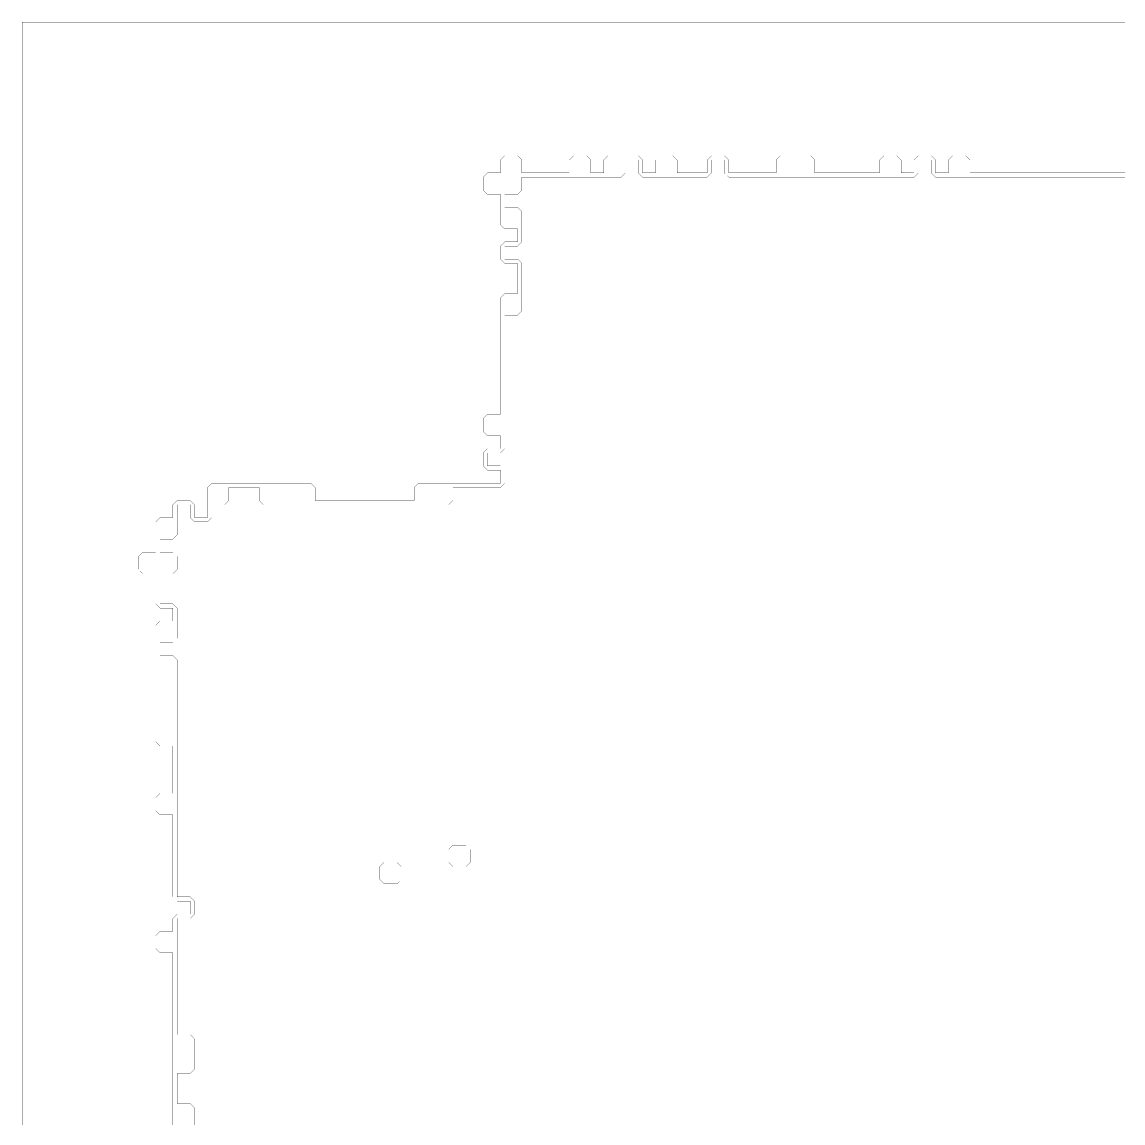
# Model space of a CAD drawing. Header units: metres. Extents: x 0 to 4966, y -4966 to 0.
# Drawn here: x 0 to 2483, y -2483 to 0 of the extents above; entities that cross this region are included whole.
import ezdxf

# ---------------------------------------------------------------- set-up
doc = ezdxf.new("R2010")
doc.units = ezdxf.units.M
doc.layers.add('conductor', color=1, linetype='Continuous')
doc.layers.add('substrate', color=5, linetype='Continuous')

msp = doc.modelspace()

# ---------------------------------------------------------------- linework, layer by layer
at = {"layer": 'conductor', "const_width": 0.5}
msp.add_lwpolyline([(2487.5, -349.8), (2477.8, -349.8), (2468.1, -349.8), (2458.3, -349.8), (2448.6, -349.8), (2438.9, -349.8), (2429.2, -349.8), (2419.5, -349.8), (2409.8, -349.8), (2400, -349.8), (2390.3, -349.8), (2380.6, -349.8), (2370.9, -349.8), (2361.2, -349.8), (2351.5, -349.8), (2341.7, -349.8), (2332, -349.8), (2322.3, -349.8), (2312.6, -349.8), (2302.9, -349.8), (2293.2, -349.8), (2283.4, -349.8), (2273.7, -349.8), (2264, -349.8), (2254.3, -349.8), (2244.6, -349.8), (2234.9, -349.8), (2225.1, -349.8), (2215.4, -349.8), (2205.7, -349.8), (2196, -349.8), (2186.3, -349.8), (2176.6, -349.8), (2166.8, -349.8), (2157.1, -349.8), (2147.4, -349.8), (2137.7, -349.8), (2128, -349.8), (2118.3, -349.8), (2108.5, -349.8), (2098.8, -349.8), (2089.1, -349.8), (2079.4, -349.8), (2069.7, -349.8), (2060, -349.8), (2050.2, -340.1), (2050.2, -330.4), (2050.2, -320.7), (2050.2, -310.9), (2040.5, -310.9), (2030.8, -310.9), (2021.1, -310.9), (2021.1, -320.7), (2021.1, -330.4), (2021.1, -340.1), (2011.4, -349.8), (2001.7, -349.8), (1991.9, -349.8), (1982.2, -349.8), (1972.5, -349.8), (1962.8, -349.8), (1953.1, -349.8), (1943.4, -349.8), (1933.6, -349.8), (1923.9, -349.8), (1914.2, -349.8), (1904.5, -349.8), (1894.8, -349.8), (1885.1, -349.8), (1875.3, -349.8), (1865.6, -349.8), (1855.9, -349.8), (1846.2, -349.8), (1836.5, -349.8), (1826.8, -349.8), (1817, -349.8), (1807.3, -349.8), (1797.6, -349.8), (1787.9, -349.8), (1778.2, -349.8), (1768.5, -349.8), (1758.7, -349.8), (1749, -349.8), (1739.3, -349.8), (1729.6, -349.8), (1719.9, -349.8), (1710.2, -349.8), (1700.4, -349.8), (1690.7, -349.8), (1681, -349.8), (1671.3, -349.8), (1661.6, -349.8), (1651.9, -349.8), (1642.1, -349.8), (1632.4, -349.8), (1622.7, -349.8), (1613, -349.8), (1603.3, -349.8), (1593.6, -349.8), (1583.8, -340.1), (1583.8, -330.4), (1583.8, -320.7), (1583.8, -310.9), (1574.1, -310.9), (1564.4, -310.9), (1554.7, -310.9), (1554.7, -320.7), (1554.7, -330.4), (1554.7, -340.1), (1545, -349.8), (1535.3, -349.8), (1525.5, -349.8), (1515.8, -349.8), (1506.1, -349.8), (1496.4, -349.8), (1486.7, -349.8), (1477, -349.8), (1467.2, -349.8), (1457.5, -349.8), (1447.8, -349.8), (1438.1, -349.8), (1428.4, -349.8), (1418.7, -349.8), (1408.9, -349.8), (1399.2, -349.8), (1389.5, -340.1), (1389.5, -330.4), (1389.5, -320.7), (1389.5, -310.9), (1379.8, -310.9), (1370.1, -310.9), (1360.4, -310.9), (1360.4, -320.7), (1360.4, -330.4), (1360.4, -340.1), (1350.6, -349.8), (1340.9, -349.8), (1331.2, -349.8), (1321.5, -349.8), (1311.8, -349.8), (1302.1, -349.8), (1292.3, -349.8), (1282.6, -349.8), (1272.9, -349.8), (1263.2, -349.8), (1253.5, -349.8), (1243.8, -349.8), (1234, -349.8), (1224.3, -349.8), (1214.6, -349.8), (1204.9, -349.8), (1195.2, -349.8), (1185.4, -349.8), (1175.7, -349.8), (1166, -349.8), (1156.3, -349.8), (1146.6, -349.8), (1136.9, -349.8), (1127.1, -349.8), (1127.1, -359.5), (1127.1, -369.2), (1127.1, -379), (1117.4, -388.7), (1107.7, -388.7), (1098, -388.7), (1088.3, -388.7), (1088.3, -398.4), (1088.3, -408.1), (1088.3, -417.8), (1098, -417.8), (1107.7, -417.8), (1117.4, -417.8), (1127.1, -427.5), (1127.1, -437.3), (1127.1, -447), (1127.1, -456.7), (1127.1, -466.4), (1127.1, -476.1), (1127.1, -485.8), (1127.1, -495.6), (1117.4, -505.3), (1107.7, -505.3), (1098, -505.3), (1088.3, -505.3), (1088.3, -515), (1088.3, -524.7), (1088.3, -534.4), (1098, -534.4), (1107.7, -534.4), (1117.4, -534.4), (1127.1, -544.1), (1127.1, -553.9), (1127.1, -563.6), (1127.1, -573.3), (1127.1, -583), (1127.1, -592.7), (1127.1, -602.4), (1127.1, -612.2), (1127.1, -621.9), (1127.1, -631.6), (1127.1, -641.3), (1127.1, -651), (1117.4, -660.7), (1107.7, -660.7), (1098, -660.7), (1088.3, -660.7), (1088.3, -670.5), (1088.3, -680.2), (1088.3, -689.9), (1088.3, -699.6), (1088.3, -709.3), (1088.3, -719), (1088.3, -728.8), (1088.3, -738.5), (1088.3, -748.2), (1088.3, -757.9), (1088.3, -767.6), (1088.3, -777.3), (1088.3, -787.1), (1088.3, -796.8), (1088.3, -806.5), (1088.3, -816.2), (1088.3, -825.9), (1088.3, -835.6), (1088.3, -845.4), (1088.3, -855.1), (1088.3, -864.8), (1088.3, -874.5), (1088.3, -884.2), (1088.3, -893.9), (1088.3, -903.7), (1088.3, -913.4), (1088.3, -923.1), (1088.3, -932.8), (1088.3, -942.5), (1088.3, -952.2), (1088.3, -962), (1078.6, -971.7), (1068.8, -971.7), (1059.1, -971.7), (1049.4, -971.7), (1049.4, -981.4), (1049.4, -991.1), (1049.4, -1000.8), (1059.1, -1000.8), (1068.8, -1000.8), (1078.6, -1000.8), (1088.3, -1010.5), (1088.3, -1020.3), (1088.3, -1030), (1088.3, -1039.7), (1078.6, -1049.4), (1068.8, -1049.4), (1059.1, -1049.4), (1049.4, -1049.4), (1039.7, -1049.4), (1030, -1049.4), (1020.3, -1049.4), (1010.5, -1049.4), (1000.8, -1049.4), (991.1, -1049.4), (981.4, -1049.4), (971.7, -1049.4), (971.7, -1059.1), (971.7, -1068.8), (971.7, -1078.6), (962, -1088.3), (952.2, -1088.3), (942.5, -1088.3), (932.8, -1088.3), (923.1, -1088.3), (913.4, -1088.3), (903.7, -1088.3), (893.9, -1088.3), (884.2, -1088.3), (874.5, -1088.3), (864.8, -1088.3), (855.1, -1088.3), (845.4, -1088.3), (835.6, -1088.3), (825.9, -1088.3), (816.2, -1088.3), (806.5, -1088.3), (796.8, -1088.3), (787.1, -1088.3), (777.3, -1088.3), (767.6, -1088.3), (757.9, -1088.3), (748.2, -1088.3), (738.5, -1088.3), (728.8, -1088.3), (719, -1088.3), (709.3, -1088.3), (699.6, -1088.3), (689.9, -1088.3), (680.2, -1088.3), (670.5, -1088.3), (660.7, -1088.3), (651, -1088.3), (641.3, -1088.3), (631.6, -1088.3), (621.9, -1088.3), (612.2, -1088.3), (602.4, -1088.3), (592.7, -1088.3), (583, -1088.3), (573.3, -1088.3), (563.6, -1088.3), (553.9, -1088.3), (544.1, -1088.3), (534.4, -1078.6), (534.4, -1068.8), (534.4, -1059.1), (534.4, -1049.4), (524.7, -1049.4), (515, -1049.4), (505.3, -1049.4), (495.6, -1049.4), (485.8, -1049.4), (476.1, -1049.4), (466.4, -1049.4), (466.4, -1059.1), (466.4, -1068.8), (466.4, -1078.6), (456.7, -1088.3), (447, -1088.3), (437.3, -1088.3), (427.5, -1088.3), (427.5, -1098), (427.5, -1107.7), (427.5, -1117.4), (417.8, -1127.1), (408.1, -1127.1), (398.4, -1127.1), (388.7, -1127.1), (379, -1117.4), (379, -1107.7), (379, -1098), (379, -1088.3), (369.2, -1088.3), (359.5, -1088.3), (349.8, -1088.3), (349.8, -1098), (349.8, -1107.7), (349.8, -1117.4), (349.8, -1127.1), (349.8, -1136.9), (349.8, -1146.6), (349.8, -1156.3), (340.1, -1166), (330.4, -1166), (320.7, -1166), (310.9, -1166), (310.9, -1175.7), (310.9, -1185.4), (310.9, -1195.2), (320.7, -1195.2), (330.4, -1195.2), (340.1, -1195.2), (349.8, -1204.9), (349.8, -1214.6), (349.8, -1224.3), (349.8, -1234), (340.1, -1243.8), (330.4, -1243.8), (320.7, -1243.8), (310.9, -1243.8), (310.9, -1253.5), (310.9, -1263.2), (310.9, -1272.9), (310.9, -1282.6), (310.9, -1292.3), (310.9, -1302.1), (310.9, -1311.8), (320.7, -1311.8), (330.4, -1311.8), (340.1, -1311.8), (349.8, -1321.5), (349.8, -1331.2), (349.8, -1340.9), (349.8, -1350.6), (349.8, -1360.4), (349.8, -1370.1), (349.8, -1379.8), (349.8, -1389.5), (340.1, -1399.2), (330.4, -1399.2), (320.7, -1399.2), (310.9, -1399.2), (310.9, -1408.9), (310.9, -1418.7), (310.9, -1428.4), (320.7, -1428.4), (330.4, -1428.4), (340.1, -1428.4), (349.8, -1438.1), (349.8, -1447.8), (349.8, -1457.5), (349.8, -1467.2), (349.8, -1477), (349.8, -1486.7), (349.8, -1496.4), (349.8, -1506.1), (349.8, -1515.8), (349.8, -1525.5), (349.8, -1535.3), (349.8, -1545), (349.8, -1554.7), (349.8, -1564.4), (349.8, -1574.1), (349.8, -1583.8), (349.8, -1593.6), (349.8, -1603.3), (349.8, -1613), (349.8, -1622.7), (349.8, -1632.4), (349.8, -1642.1), (349.8, -1651.9), (349.8, -1661.6), (349.8, -1671.3), (349.8, -1681), (349.8, -1690.7), (349.8, -1700.4), (349.8, -1710.2), (349.8, -1719.9), (349.8, -1729.6), (349.8, -1739.3), (349.8, -1749), (349.8, -1758.7), (349.8, -1768.5), (349.8, -1778.2), (349.8, -1787.9), (349.8, -1797.6), (349.8, -1807.3), (349.8, -1817), (349.8, -1826.8), (349.8, -1836.5), (349.8, -1846.2), (349.8, -1855.9), (349.8, -1865.6), (349.8, -1875.3), (349.8, -1885.1), (349.8, -1894.8), (349.8, -1904.5), (349.8, -1914.2), (349.8, -1923.9), (349.8, -1933.6), (349.8, -1943.4), (349.8, -1953.1), (349.8, -1962.8), (349.8, -1972.5), (359.5, -1972.5), (369.2, -1972.5), (379, -1972.5), (388.7, -1982.2), (388.7, -1991.9), (388.7, -2001.7), (388.7, -2011.4), (379, -2021.1), (369.2, -2021.1), (359.5, -2021.1), (349.8, -2021.1), (349.8, -2030.8), (349.8, -2040.5), (349.8, -2050.2), (349.8, -2060), (349.8, -2069.7), (349.8, -2079.4), (349.8, -2089.1), (349.8, -2098.8), (349.8, -2108.5), (349.8, -2118.3), (349.8, -2128), (349.8, -2137.7), (349.8, -2147.4), (349.8, -2157.1), (349.8, -2166.8), (349.8, -2176.6), (349.8, -2186.3), (349.8, -2196), (349.8, -2205.7), (349.8, -2215.4), (349.8, -2225.1), (349.8, -2234.9), (349.8, -2244.6), (349.8, -2254.3), (349.8, -2264), (349.8, -2273.7), (349.8, -2283.4), (359.5, -2283.4), (369.2, -2283.4), (379, -2283.4), (388.7, -2293.2), (388.7, -2302.9), (388.7, -2312.6), (388.7, -2322.3), (388.7, -2332), (388.7, -2341.7), (388.7, -2351.5), (388.7, -2361.2), (379, -2370.9), (369.2, -2370.9), (359.5, -2370.9), (349.8, -2370.9), (349.8, -2380.6), (349.8, -2390.3), (349.8, -2400), (349.8, -2409.8), (349.8, -2419.5), (349.8, -2429.2), (349.8, -2438.9), (359.5, -2438.9), (369.2, -2438.9), (379, -2438.9), (388.7, -2448.6), (388.7, -2458.3), (388.7, -2468.1), (388.7, -2477.8), (388.7, -2487.5)], dxfattribs=at)
for points in [[(962, -1865.6), (971.7, -1855.9), (981.4, -1855.9), (991.1, -1855.9), (1000.8, -1855.9), (1010.5, -1865.6), (1010.5, -1875.3), (1010.5, -1885.1), (1010.5, -1894.8), (1000.8, -1904.5), (991.1, -1904.5), (981.4, -1904.5), (971.7, -1904.5), (962, -1894.8), (962, -1885.1), (962, -1875.3)], [(806.5, -1904.5), (816.2, -1894.8), (825.9, -1894.8), (835.6, -1894.8), (845.4, -1894.8), (855.1, -1904.5), (855.1, -1914.2), (855.1, -1923.9), (855.1, -1933.6), (845.4, -1943.4), (835.6, -1943.4), (825.9, -1943.4), (816.2, -1943.4), (806.5, -1933.6), (806.5, -1923.9), (806.5, -1914.2)]]:
    msp.add_lwpolyline(points, close=True, dxfattribs=at)
at = {"layer": 'substrate', "const_width": 0.5}
for points in [[(2487.5, 0), (2477.8, 0), (2468.1, 0), (2458.3, 0), (2448.6, 0), (2438.9, 0), (2429.2, 0), (2419.5, 0), (2409.8, 0), (2400, 0), (2390.3, 0), (2380.6, 0), (2370.9, 0), (2361.2, 0), (2351.5, 0), (2341.7, 0), (2332, 0), (2322.3, 0), (2312.6, 0), (2302.9, 0), (2293.2, 0), (2283.4, 0), (2273.7, 0), (2264, 0), (2254.3, 0), (2244.6, 0), (2234.9, 0), (2225.1, 0), (2215.4, 0), (2205.7, 0), (2196, 0), (2186.3, 0), (2176.6, 0), (2166.8, 0), (2157.1, 0), (2147.4, 0), (2137.7, 0), (2128, 0), (2118.3, 0), (2108.5, 0), (2098.8, 0), (2089.1, 0), (2079.4, 0), (2069.7, 0), (2060, 0), (2050.2, 0), (2040.5, 0), (2030.8, 0), (2021.1, 0), (2011.4, 0), (2001.7, 0), (1991.9, 0), (1982.2, 0), (1972.5, 0), (1962.8, 0), (1953.1, 0), (1943.4, 0), (1933.6, 0), (1923.9, 0), (1914.2, 0), (1904.5, 0), (1894.8, 0), (1885.1, 0), (1875.3, 0), (1865.6, 0), (1855.9, 0), (1846.2, 0), (1836.5, 0), (1826.8, 0), (1817, 0), (1807.3, 0), (1797.6, 0), (1787.9, 0), (1778.2, 0), (1768.5, 0), (1758.7, 0), (1749, 0), (1739.3, 0), (1729.6, 0), (1719.9, 0), (1710.2, 0), (1700.4, 0), (1690.7, 0), (1681, 0), (1671.3, 0), (1661.6, 0), (1651.9, 0), (1642.1, 0), (1632.4, 0), (1622.7, 0), (1613, 0), (1603.3, 0), (1593.6, 0), (1583.8, 0), (1574.1, 0), (1564.4, 0), (1554.7, 0), (1545, 0), (1535.3, 0), (1525.5, 0), (1515.8, 0), (1506.1, 0), (1496.4, 0), (1486.7, 0), (1477, 0), (1467.2, 0), (1457.5, 0), (1447.8, 0), (1438.1, 0), (1428.4, 0), (1418.7, 0), (1408.9, 0), (1399.2, 0), (1389.5, 0), (1379.8, 0), (1370.1, 0), (1360.4, 0), (1350.6, 0), (1340.9, 0), (1331.2, 0), (1321.5, 0), (1311.8, 0), (1302.1, 0), (1292.3, 0), (1282.6, 0), (1272.9, 0), (1263.2, 0), (1253.5, 0), (1243.8, 0), (1234, 0), (1224.3, 0), (1214.6, 0), (1204.9, 0), (1195.2, 0), (1185.4, 0), (1175.7, 0), (1166, 0), (1156.3, 0), (1146.6, 0), (1136.9, 0), (1127.1, 0), (1117.4, 0), (1107.7, 0), (1098, 0), (1088.3, 0), (1078.6, 0), (1068.8, 0), (1059.1, 0), (1049.4, 0), (1039.7, 0), (1030, 0), (1020.3, 0), (1010.5, 0), (1000.8, 0), (991.1, 0), (981.4, 0), (971.7, 0), (962, 0), (952.2, 0), (942.5, 0), (932.8, 0), (923.1, 0), (913.4, 0), (903.7, 0), (893.9, 0), (884.2, 0), (874.5, 0), (864.8, 0), (855.1, 0), (845.4, 0), (835.6, 0), (825.9, 0), (816.2, 0), (806.5, 0), (796.8, 0), (787.1, 0), (777.3, 0), (767.6, 0), (757.9, 0), (748.2, 0), (738.5, 0), (728.8, 0), (719, 0), (709.3, 0), (699.6, 0), (689.9, 0), (680.2, 0), (670.5, 0), (660.7, 0), (651, 0), (641.3, 0), (631.6, 0), (621.9, 0), (612.2, 0), (602.4, 0), (592.7, 0), (583, 0), (573.3, 0), (563.6, 0), (553.9, 0), (544.1, 0), (534.4, 0), (524.7, 0), (515, 0), (505.3, 0), (495.6, 0), (485.8, 0), (476.1, 0), (466.4, 0), (456.7, 0), (447, 0), (437.3, 0), (427.5, 0), (417.8, 0), (408.1, 0), (398.4, 0), (388.7, 0), (379, 0), (369.2, 0), (359.5, 0), (349.8, 0), (340.1, 0), (330.4, 0), (320.7, 0), (310.9, 0), (301.2, 0), (291.5, 0), (281.8, 0), (272.1, 0), (262.4, 0), (252.6, 0), (242.9, 0), (233.2, 0), (223.5, 0), (213.8, 0), (204.1, 0), (194.3, 0), (184.6, 0), (174.9, 0), (165.2, 0), (155.5, 0), (145.8, 0), (136, 0), (126.3, 0), (116.6, 0), (106.9, 0), (97.2, 0), (87.5, 0), (77.7, 0), (68, 0), (58.3, 0), (48.6, 0), (38.9, 0), (29.2, 0), (19.4, 0), (9.7, 0), (0, 0), (0, -9.7), (0, -19.4), (0, -29.2), (0, -38.9), (0, -48.6), (0, -58.3), (0, -68), (0, -77.7), (0, -87.5), (0, -97.2), (0, -106.9), (0, -116.6), (0, -126.3), (0, -136), (0, -145.8), (0, -155.5), (0, -165.2), (0, -174.9), (0, -184.6), (0, -194.3), (0, -204.1), (0, -213.8), (0, -223.5), (0, -233.2), (0, -242.9), (0, -252.6), (0, -262.4), (0, -272.1), (0, -281.8), (0, -291.5), (0, -301.2), (0, -310.9), (0, -320.7), (0, -330.4), (0, -340.1), (0, -349.8), (0, -359.5), (0, -369.2), (0, -379), (0, -388.7), (0, -398.4), (0, -408.1), (0, -417.8), (0, -427.5), (0, -437.3), (0, -447), (0, -456.7), (0, -466.4), (0, -476.1), (0, -485.8), (0, -495.6), (0, -505.3), (0, -515), (0, -524.7), (0, -534.4), (0, -544.1), (0, -553.9), (0, -563.6), (0, -573.3), (0, -583), (0, -592.7), (0, -602.4), (0, -612.2), (0, -621.9), (0, -631.6), (0, -641.3), (0, -651), (0, -660.7), (0, -670.5), (0, -680.2), (0, -689.9), (0, -699.6), (0, -709.3), (0, -719), (0, -728.8), (0, -738.5), (0, -748.2), (0, -757.9), (0, -767.6), (0, -777.3), (0, -787.1), (0, -796.8), (0, -806.5), (0, -816.2), (0, -825.9), (0, -835.6), (0, -845.4), (0, -855.1), (0, -864.8), (0, -874.5), (0, -884.2), (0, -893.9), (0, -903.7), (0, -913.4), (0, -923.1), (0, -932.8), (0, -942.5), (0, -952.2), (0, -962), (0, -971.7), (0, -981.4), (0, -991.1), (0, -1000.8), (0, -1010.5), (0, -1020.3), (0, -1030), (0, -1039.7), (0, -1049.4), (0, -1059.1), (0, -1068.8), (0, -1078.6), (0, -1088.3), (0, -1098), (0, -1107.7), (0, -1117.4), (0, -1127.1), (0, -1136.9), (0, -1146.6), (0, -1156.3), (0, -1166), (0, -1175.7), (0, -1185.4), (0, -1195.2), (0, -1204.9), (0, -1214.6), (0, -1224.3), (0, -1234), (0, -1243.8), (0, -1253.5), (0, -1263.2), (0, -1272.9), (0, -1282.6), (0, -1292.3), (0, -1302.1), (0, -1311.8), (0, -1321.5), (0, -1331.2), (0, -1340.9), (0, -1350.6), (0, -1360.4), (0, -1370.1), (0, -1379.8), (0, -1389.5), (0, -1399.2), (0, -1408.9), (0, -1418.7), (0, -1428.4), (0, -1438.1), (0, -1447.8), (0, -1457.5), (0, -1467.2), (0, -1477), (0, -1486.7), (0, -1496.4), (0, -1506.1), (0, -1515.8), (0, -1525.5), (0, -1535.3), (0, -1545), (0, -1554.7), (0, -1564.4), (0, -1574.1), (0, -1583.8), (0, -1593.6), (0, -1603.3), (0, -1613), (0, -1622.7), (0, -1632.4), (0, -1642.1), (0, -1651.9), (0, -1661.6), (0, -1671.3), (0, -1681), (0, -1690.7), (0, -1700.4), (0, -1710.2), (0, -1719.9), (0, -1729.6), (0, -1739.3), (0, -1749), (0, -1758.7), (0, -1768.5), (0, -1778.2), (0, -1787.9), (0, -1797.6), (0, -1807.3), (0, -1817), (0, -1826.8), (0, -1836.5), (0, -1846.2), (0, -1855.9), (0, -1865.6), (0, -1875.3), (0, -1885.1), (0, -1894.8), (0, -1904.5), (0, -1914.2), (0, -1923.9), (0, -1933.6), (0, -1943.4), (0, -1953.1), (0, -1962.8), (0, -1972.5), (0, -1982.2), (0, -1991.9), (0, -2001.7), (0, -2011.4), (0, -2021.1), (0, -2030.8), (0, -2040.5), (0, -2050.2), (0, -2060), (0, -2069.7), (0, -2079.4), (0, -2089.1), (0, -2098.8), (0, -2108.5), (0, -2118.3), (0, -2128), (0, -2137.7), (0, -2147.4), (0, -2157.1), (0, -2166.8), (0, -2176.6), (0, -2186.3), (0, -2196), (0, -2205.7), (0, -2215.4), (0, -2225.1), (0, -2234.9), (0, -2244.6), (0, -2254.3), (0, -2264), (0, -2273.7), (0, -2283.4), (0, -2293.2), (0, -2302.9), (0, -2312.6), (0, -2322.3), (0, -2332), (0, -2341.7), (0, -2351.5), (0, -2361.2), (0, -2370.9), (0, -2380.6), (0, -2390.3), (0, -2400), (0, -2409.8), (0, -2419.5), (0, -2429.2), (0, -2438.9), (0, -2448.6), (0, -2458.3), (0, -2468.1), (0, -2477.8), (0, -2487.5)], [(340.1, -2487.5), (340.1, -2477.8), (340.1, -2468.1), (340.1, -2458.3), (340.1, -2448.6), (340.1, -2438.9), (340.1, -2429.2), (340.1, -2419.5), (340.1, -2409.8), (340.1, -2400), (340.1, -2390.3), (340.1, -2380.6), (340.1, -2370.9), (340.1, -2361.2), (340.1, -2351.5), (340.1, -2341.7), (340.1, -2332), (340.1, -2322.3), (340.1, -2312.6), (340.1, -2302.9), (340.1, -2293.2), (340.1, -2283.4), (340.1, -2273.7), (340.1, -2264), (340.1, -2254.3), (340.1, -2244.6), (340.1, -2234.9), (340.1, -2225.1), (340.1, -2215.4), (340.1, -2205.7), (340.1, -2196), (340.1, -2186.3), (340.1, -2176.6), (340.1, -2166.8), (340.1, -2157.1), (340.1, -2147.4), (340.1, -2137.7), (340.1, -2128), (340.1, -2118.3), (340.1, -2108.5), (340.1, -2098.8), (330.4, -2098.8), (320.7, -2098.8), (310.9, -2098.8), (301.2, -2089.1), (301.2, -2079.4), (301.2, -2069.7), (301.2, -2060), (310.9, -2050.2), (320.7, -2050.2), (330.4, -2050.2), (340.1, -2050.2), (340.1, -2040.5), (340.1, -2030.8), (340.1, -2021.1), (349.8, -2011.4), (359.5, -2011.4), (369.2, -2011.4), (379, -2011.4), (379, -2001.7), (379, -1991.9), (379, -1982.2), (369.2, -1982.2), (359.5, -1982.2), (349.8, -1982.2), (340.1, -1972.5), (340.1, -1962.8), (340.1, -1953.1), (340.1, -1943.4), (340.1, -1933.6), (340.1, -1923.9), (340.1, -1914.2), (340.1, -1904.5), (340.1, -1894.8), (340.1, -1885.1), (340.1, -1875.3), (340.1, -1865.6), (340.1, -1855.9), (340.1, -1846.2), (340.1, -1836.5), (340.1, -1826.8), (340.1, -1817), (340.1, -1807.3), (340.1, -1797.6), (340.1, -1787.9), (330.4, -1787.9), (320.7, -1787.9), (310.9, -1787.9), (301.2, -1778.2), (301.2, -1768.5), (301.2, -1758.7), (301.2, -1749), (310.9, -1739.3), (320.7, -1739.3), (330.4, -1739.3), (340.1, -1739.3), (340.1, -1729.6), (340.1, -1719.9), (340.1, -1710.2), (340.1, -1700.4), (340.1, -1690.7), (340.1, -1681), (340.1, -1671.3), (340.1, -1661.6), (340.1, -1651.9), (340.1, -1642.1), (340.1, -1632.4), (330.4, -1632.4), (320.7, -1632.4), (310.9, -1632.4), (301.2, -1622.7), (301.2, -1613), (301.2, -1603.3), (301.2, -1593.6), (301.2, -1583.8), (301.2, -1574.1), (301.2, -1564.4), (301.2, -1554.7), (301.2, -1545), (301.2, -1535.3), (301.2, -1525.5), (301.2, -1515.8), (301.2, -1506.1), (301.2, -1496.4), (301.2, -1486.7), (301.2, -1477), (301.2, -1467.2), (301.2, -1457.5), (301.2, -1447.8), (301.2, -1438.1), (301.2, -1428.4), (301.2, -1418.7), (301.2, -1408.9), (301.2, -1399.2), (301.2, -1389.5), (301.2, -1379.8), (301.2, -1370.1), (301.2, -1360.4), (310.9, -1350.6), (320.7, -1350.6), (330.4, -1350.6), (340.1, -1350.6), (340.1, -1340.9), (340.1, -1331.2), (340.1, -1321.5), (330.4, -1321.5), (320.7, -1321.5), (310.9, -1321.5), (301.2, -1311.8), (301.2, -1302.1), (301.2, -1292.3), (301.2, -1282.6), (301.2, -1272.9), (301.2, -1263.2), (301.2, -1253.5), (301.2, -1243.8), (291.5, -1243.8), (281.8, -1243.8), (272.1, -1243.8), (262.4, -1234), (262.4, -1224.3), (262.4, -1214.6), (262.4, -1204.9), (272.1, -1195.2), (281.8, -1195.2), (291.5, -1195.2), (301.2, -1195.2), (301.2, -1185.4), (301.2, -1175.7), (301.2, -1166), (301.2, -1156.3), (301.2, -1146.6), (301.2, -1136.9), (301.2, -1127.1), (310.9, -1117.4), (320.7, -1117.4), (330.4, -1117.4), (340.1, -1117.4), (340.1, -1107.7), (340.1, -1098), (340.1, -1088.3), (349.8, -1078.6), (359.5, -1078.6), (369.2, -1078.6), (379, -1078.6), (388.7, -1088.3), (388.7, -1098), (388.7, -1107.7), (388.7, -1117.4), (398.4, -1117.4), (408.1, -1117.4), (417.8, -1117.4), (417.8, -1107.7), (417.8, -1098), (417.8, -1088.3), (417.8, -1078.6), (417.8, -1068.8), (417.8, -1059.1), (417.8, -1049.4), (427.5, -1039.7), (437.3, -1039.7), (447, -1039.7), (456.7, -1039.7), (466.4, -1039.7), (476.1, -1039.7), (485.8, -1039.7), (495.6, -1039.7), (505.3, -1039.7), (515, -1039.7), (524.7, -1039.7), (534.4, -1039.7), (544.1, -1039.7), (553.9, -1039.7), (563.6, -1039.7), (573.3, -1039.7), (583, -1039.7), (592.7, -1039.7), (602.4, -1039.7), (612.2, -1039.7), (621.9, -1039.7), (631.6, -1039.7), (641.3, -1039.7), (651, -1039.7), (660.7, -1049.4), (660.7, -1059.1), (660.7, -1068.8), (660.7, -1078.6), (670.5, -1078.6), (680.2, -1078.6), (689.9, -1078.6), (699.6, -1078.6), (709.3, -1078.6), (719, -1078.6), (728.8, -1078.6), (738.5, -1078.6), (748.2, -1078.6), (757.9, -1078.6), (767.6, -1078.6), (777.3, -1078.6), (787.1, -1078.6), (796.8, -1078.6), (806.5, -1078.6), (816.2, -1078.6), (825.9, -1078.6), (835.6, -1078.6), (845.4, -1078.6), (855.1, -1078.6), (864.8, -1078.6), (874.5, -1078.6), (884.2, -1078.6), (884.2, -1068.8), (884.2, -1059.1), (884.2, -1049.4), (893.9, -1039.7), (903.7, -1039.7), (913.4, -1039.7), (923.1, -1039.7), (932.8, -1039.7), (942.5, -1039.7), (952.2, -1039.7), (962, -1039.7), (971.7, -1039.7), (981.4, -1039.7), (991.1, -1039.7), (1000.8, -1039.7), (1010.5, -1039.7), (1020.3, -1039.7), (1030, -1039.7), (1039.7, -1039.7), (1049.4, -1039.7), (1059.1, -1039.7), (1068.8, -1039.7), (1078.6, -1039.7), (1078.6, -1030), (1078.6, -1020.3), (1078.6, -1010.5), (1068.8, -1010.5), (1059.1, -1010.5), (1049.4, -1010.5), (1039.7, -1000.8), (1039.7, -991.1), (1039.7, -981.4), (1039.7, -971.7), (1049.4, -962), (1059.1, -962), (1068.8, -962), (1078.6, -962), (1078.6, -952.2), (1078.6, -942.5), (1078.6, -932.8), (1068.8, -932.8), (1059.1, -932.8), (1049.4, -932.8), (1039.7, -923.1), (1039.7, -913.4), (1039.7, -903.7), (1039.7, -893.9), (1049.4, -884.2), (1059.1, -884.2), (1068.8, -884.2), (1078.6, -884.2), (1078.6, -874.5), (1078.6, -864.8), (1078.6, -855.1), (1078.6, -845.4), (1078.6, -835.6), (1078.6, -825.9), (1078.6, -816.2), (1078.6, -806.5), (1078.6, -796.8), (1078.6, -787.1), (1078.6, -777.3), (1078.6, -767.6), (1078.6, -757.9), (1078.6, -748.2), (1078.6, -738.5), (1078.6, -728.8), (1078.6, -719), (1078.6, -709.3), (1078.6, -699.6), (1078.6, -689.9), (1078.6, -680.2), (1078.6, -670.5), (1078.6, -660.7), (1078.6, -651), (1078.6, -641.3), (1078.6, -631.6), (1078.6, -621.9), (1088.3, -612.2), (1098, -612.2), (1107.7, -612.2), (1117.4, -612.2), (1117.4, -602.4), (1117.4, -592.7), (1117.4, -583), (1117.4, -573.3), (1117.4, -563.6), (1117.4, -553.9), (1117.4, -544.1), (1107.7, -544.1), (1098, -544.1), (1088.3, -544.1), (1078.6, -534.4), (1078.6, -524.7), (1078.6, -515), (1078.6, -505.3), (1088.3, -495.6), (1098, -495.6), (1107.7, -495.6), (1117.4, -495.6), (1117.4, -485.8), (1117.4, -476.1), (1117.4, -466.4), (1107.7, -466.4), (1098, -466.4), (1088.3, -466.4), (1078.6, -456.7), (1078.6, -447), (1078.6, -437.3), (1078.6, -427.5), (1078.6, -417.8), (1078.6, -408.1), (1078.6, -398.4), (1078.6, -388.7), (1068.8, -388.7), (1059.1, -388.7), (1049.4, -388.7), (1039.7, -379), (1039.7, -369.2), (1039.7, -359.5), (1039.7, -349.8), (1049.4, -340.1), (1059.1, -340.1), (1068.8, -340.1), (1078.6, -340.1), (1078.6, -330.4), (1078.6, -320.7), (1078.6, -310.9), (1088.3, -301.2), (1098, -301.2), (1107.7, -301.2), (1117.4, -301.2), (1127.1, -310.9), (1127.1, -320.7), (1127.1, -330.4), (1127.1, -340.1), (1136.9, -340.1), (1146.6, -340.1), (1156.3, -340.1), (1166, -340.1), (1175.7, -340.1), (1185.4, -340.1), (1195.2, -340.1), (1204.9, -340.1), (1214.6, -340.1), (1224.3, -340.1), (1234, -340.1), (1234, -330.4), (1234, -320.7), (1234, -310.9), (1243.8, -301.2), (1253.5, -301.2), (1263.2, -301.2), (1272.9, -301.2), (1282.6, -310.9), (1282.6, -320.7), (1282.6, -330.4), (1282.6, -340.1), (1292.3, -340.1), (1302.1, -340.1), (1311.8, -340.1), (1311.8, -330.4), (1311.8, -320.7), (1311.8, -310.9), (1321.5, -301.2), (1331.2, -301.2), (1340.9, -301.2), (1350.6, -301.2), (1360.4, -301.2), (1370.1, -301.2), (1379.8, -301.2), (1389.5, -301.2), (1399.2, -310.9), (1399.2, -320.7), (1399.2, -330.4), (1399.2, -340.1), (1408.9, -340.1), (1418.7, -340.1), (1428.4, -340.1), (1428.4, -330.4), (1428.4, -320.7), (1428.4, -310.9), (1438.1, -301.2), (1447.8, -301.2), (1457.5, -301.2), (1467.2, -301.2), (1477, -310.9), (1477, -320.7), (1477, -330.4), (1477, -340.1), (1486.7, -340.1), (1496.4, -340.1), (1506.1, -340.1), (1515.8, -340.1), (1525.5, -340.1), (1535.3, -340.1), (1545, -340.1), (1545, -330.4), (1545, -320.7), (1545, -310.9), (1554.7, -301.2), (1564.4, -301.2), (1574.1, -301.2), (1583.8, -301.2), (1593.6, -310.9), (1593.6, -320.7), (1593.6, -330.4), (1593.6, -340.1), (1603.3, -340.1), (1613, -340.1), (1622.7, -340.1), (1632.4, -340.1), (1642.1, -340.1), (1651.9, -340.1), (1661.6, -340.1), (1671.3, -340.1), (1681, -340.1), (1690.7, -340.1), (1700.4, -340.1), (1700.4, -330.4), (1700.4, -320.7), (1700.4, -310.9), (1710.2, -301.2), (1719.9, -301.2), (1729.6, -301.2), (1739.3, -301.2), (1749, -301.2), (1758.7, -301.2), (1768.5, -301.2), (1778.2, -301.2), (1787.9, -310.9), (1787.9, -320.7), (1787.9, -330.4), (1787.9, -340.1), (1797.6, -340.1), (1807.3, -340.1), (1817, -340.1), (1826.8, -340.1), (1836.5, -340.1), (1846.2, -340.1), (1855.9, -340.1), (1865.6, -340.1), (1875.3, -340.1), (1885.1, -340.1), (1894.8, -340.1), (1904.5, -340.1), (1914.2, -340.1), (1923.9, -340.1), (1933.6, -340.1), (1933.6, -330.4), (1933.6, -320.7), (1933.6, -310.9), (1943.4, -301.2), (1953.1, -301.2), (1962.8, -301.2), (1972.5, -301.2), (1982.2, -310.9), (1982.2, -320.7), (1982.2, -330.4), (1982.2, -340.1), (1991.9, -340.1), (2001.7, -340.1), (2011.4, -340.1), (2011.4, -330.4), (2011.4, -320.7), (2011.4, -310.9), (2021.1, -301.2), (2030.8, -301.2), (2040.5, -301.2), (2050.2, -301.2), (2060, -310.9), (2060, -320.7), (2060, -330.4), (2060, -340.1), (2069.7, -340.1), (2079.4, -340.1), (2089.1, -340.1), (2089.1, -330.4), (2089.1, -320.7), (2089.1, -310.9), (2098.8, -301.2), (2108.5, -301.2), (2118.3, -301.2), (2128, -301.2), (2137.7, -310.9), (2137.7, -320.7), (2137.7, -330.4), (2137.7, -340.1), (2147.4, -340.1), (2157.1, -340.1), (2166.8, -340.1), (2176.6, -340.1), (2186.3, -340.1), (2196, -340.1), (2205.7, -340.1), (2215.4, -340.1), (2225.1, -340.1), (2234.9, -340.1), (2244.6, -340.1), (2254.3, -340.1), (2264, -340.1), (2273.7, -340.1), (2283.4, -340.1), (2293.2, -340.1), (2302.9, -340.1), (2312.6, -340.1), (2322.3, -340.1), (2332, -340.1), (2341.7, -340.1), (2351.5, -340.1), (2361.2, -340.1), (2370.9, -340.1), (2380.6, -340.1), (2390.3, -340.1), (2400, -340.1), (2409.8, -340.1), (2419.5, -340.1), (2429.2, -340.1), (2438.9, -340.1), (2448.6, -340.1), (2458.3, -340.1), (2468.1, -340.1), (2477.8, -340.1), (2487.5, -340.1)]]:
    msp.add_lwpolyline(points, dxfattribs=at)

doc.saveas('drawing.dxf')
